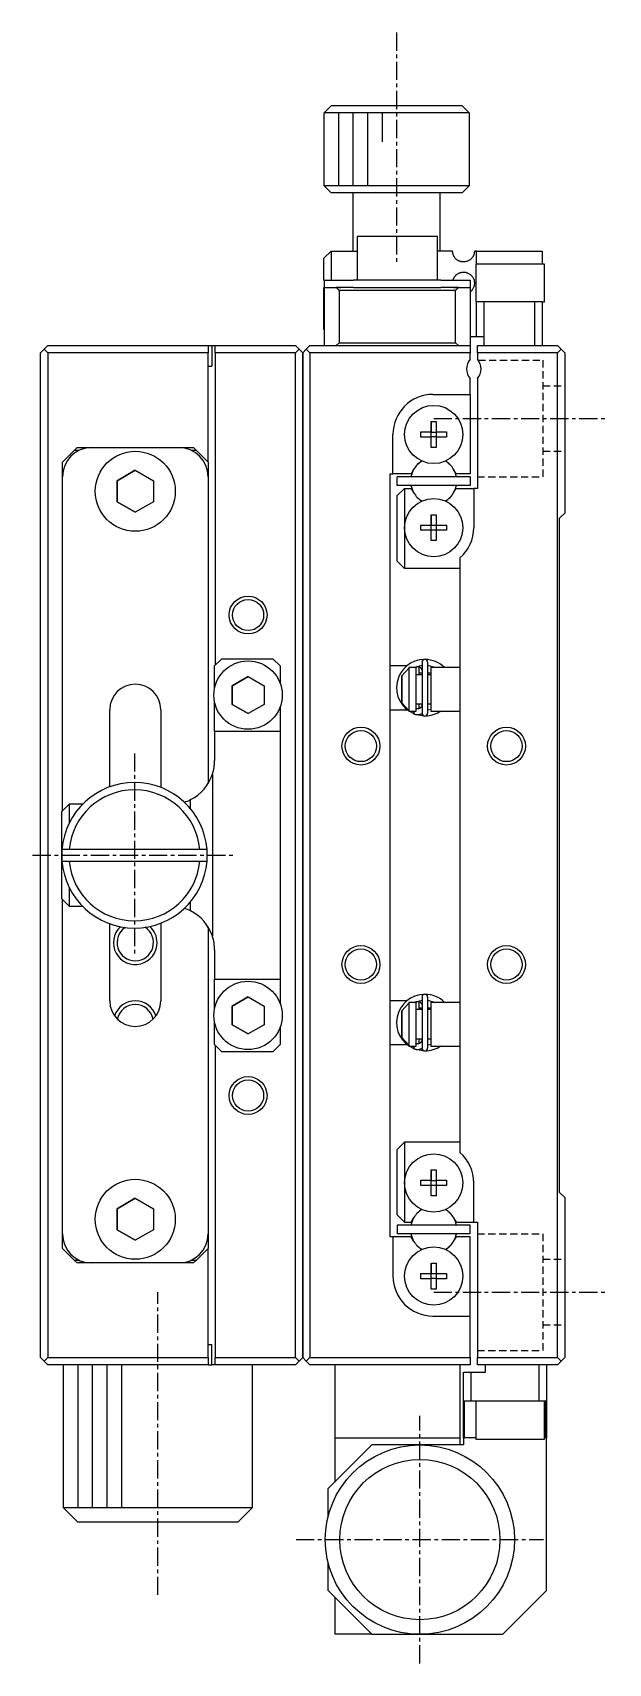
# Model space of a CAD drawing. Extents: x 10 to 388, y 10 to 258.
# Drawn here: x 219.7 to 259.3, y 93.5 to 205.5 of the extents above; entities that cross this region are included whole.
import ezdxf

# ---------------------------------------------------------------- set-up
doc = ezdxf.new("R2010")
doc.units = 0
doc.linetypes.add('CENTER', pattern=[2, 1.25, -0.25, 0.25, -0.25])
doc.linetypes.add('DASHED', pattern=[0.75, 0.5, -0.25])
doc.layers.get('0').update_dxf_attribs({"linetype": 'CONTINUOUS'})
doc.layers.add('CENTER', color=1, linetype='CENTER')

msp = doc.modelspace()

# ---------------------------------------------------------------- linework, layer by layer
at = {"color": 7, "linetype": 'CONTINUOUS'}
for p, q in [((239.77, 200), (240.27, 200.5)), ((240.27, 200.5), (249.23, 200.5)), ((249.23, 200.5), (249.73, 200)), ((239.75, 199.5), (239.77, 199.5)), ((239.75, 199.5), (239.75, 195)), ((239.77, 199.5), (239.77, 200)), ((249.73, 200), (239.77, 200)), ((249.73, 200), (249.73, 199.5)), ((249.73, 199.5), (249.75, 199.5)), ((249.75, 195), (249.75, 199.5)), ((239.75, 195), (249.75, 195)), ((239.75, 195), (240.25, 194.5)), ((249.25, 194.5), (249.75, 195)), ((249.25, 194.5), (240.25, 194.5)), ((241.75, 194.5), (241.75, 190.5)), ((247.75, 190.5), (247.75, 194.5)), ((240.25, 190.5), (239.75, 190)), ((240.25, 190.5), (240.25, 188.5)), ((240.25, 190.5), (242.05, 190.5)), ((247.55, 191.5), (242.05, 191.5)), ((242.05, 191.5), (242.05, 188.5)), ((247.55, 188.5), (247.55, 191.5)), ((248.6, 190.5), (247.55, 190.5)), ((248.6, 190.47), (248.6, 190.5)), ((248.6, 190.43), (248.6, 190.47)), ((248.61, 190.4), (248.6, 190.43)), ((250.1, 190.43), (250.09, 190.42)), ((250.09, 190.42), (250.09, 190.41)), ((250.09, 190.41), (250.09, 190.39)), ((250.25, 190.5), (250.1, 190.5)), ((250.1, 190.5), (250.1, 190.49)), ((250.1, 190.49), (250.1, 190.48)), ((250.1, 190.48), (250.1, 190.46)), ((250.1, 190.46), (250.1, 190.45)), ((250.1, 190.45), (250.1, 190.44)), ((250.1, 190.44), (250.1, 190.43)), ((250.25, 190.5), (254.75, 190.5)), ((250.25, 189.6), (250.25, 190.5)), ((254.75, 190.5), (254.75, 189.6)), ((239.75, 188.5), (239.75, 190)), ((248.61, 190.36), (248.61, 190.4)), ((248.62, 190.34), (248.61, 190.36)), ((248.62, 190.32), (248.62, 190.34)), ((248.63, 190.29), (248.62, 190.32)), ((248.64, 190.27), (248.63, 190.29)), ((248.65, 190.24), (248.64, 190.27)), ((248.66, 190.22), (248.65, 190.24)), ((248.67, 190.19), (248.66, 190.22)), ((248.68, 190.17), (248.67, 190.19)), ((248.69, 190.15), (248.68, 190.17)), ((248.7, 190.13), (248.69, 190.15)), ((248.71, 190.11), (248.7, 190.13)), ((248.72, 190.09), (248.71, 190.11)), ((248.74, 190.07), (248.72, 190.09)), ((248.76, 190.04), (248.74, 190.07)), ((248.78, 190.01), (248.76, 190.04)), ((248.8, 189.99), (248.78, 190.01)), ((248.82, 189.97), (248.8, 189.99)), ((248.84, 189.95), (248.82, 189.97)), ((248.85, 189.94), (248.84, 189.95)), ((248.87, 189.92), (248.85, 189.94)), ((248.9, 189.9), (248.87, 189.92)), ((248.93, 189.88), (248.9, 189.9)), ((248.95, 189.86), (248.93, 189.88)), ((248.98, 189.85), (248.95, 189.86)), ((249.01, 189.83), (248.98, 189.85)), ((249.03, 189.82), (249.01, 189.83)), ((249.06, 189.81), (249.03, 189.82)), ((249.09, 189.8), (249.06, 189.81)), ((249.11, 189.79), (249.09, 189.8)), ((249.13, 189.78), (249.11, 189.79)), ((249.16, 189.77), (249.13, 189.78)), ((249.19, 189.77), (249.16, 189.77)), ((249.22, 189.76), (249.19, 189.77)), ((249.27, 189.75), (249.22, 189.76)), ((249.31, 189.75), (249.27, 189.75)), ((249.35, 189.75), (249.31, 189.75)), ((249.38, 189.75), (249.35, 189.75)), ((249.42, 189.75), (249.38, 189.75)), ((249.46, 189.76), (249.42, 189.75)), ((249.52, 189.77), (249.46, 189.76)), ((249.57, 189.78), (249.52, 189.77)), ((249.62, 189.8), (249.57, 189.78)), ((249.66, 189.82), (249.62, 189.8)), ((249.71, 189.84), (249.66, 189.82)), ((249.75, 189.86), (249.71, 189.84)), ((249.79, 189.89), (249.75, 189.86)), ((249.82, 189.92), (249.79, 189.89)), ((249.86, 189.95), (249.82, 189.92)), ((249.89, 189.98), (249.86, 189.95)), ((249.92, 190.01), (249.89, 189.98)), ((249.95, 190.05), (249.92, 190.01)), ((249.98, 190.09), (249.95, 190.05)), ((250, 190.13), (249.98, 190.09)), ((250.01, 190.15), (250, 190.13)), ((250.03, 190.18), (250.01, 190.15)), ((250.04, 190.21), (250.03, 190.18)), ((250.05, 190.23), (250.04, 190.21)), ((250.06, 190.25), (250.05, 190.23)), ((250.07, 190.3), (250.06, 190.27)), ((250.06, 190.27), (250.06, 190.25)), ((250.08, 190.31), (250.07, 190.3)), ((250.09, 190.36), (250.08, 190.35)), ((250.08, 190.35), (250.08, 190.33)), ((250.08, 190.33), (250.08, 190.31)), ((250.09, 190.39), (250.09, 190.38)), ((250.09, 190.38), (250.09, 190.36)), ((254.9, 189.6), (250.2, 189.6)), ((250.2, 189.6), (250.2, 187)), ((254.9, 187), (254.9, 189.6)), ((239.8, 188.5), (239.75, 188.5)), ((239.8, 188), (239.8, 188.5)), ((239.8, 188.5), (241.8, 188.5)), ((247.8, 188.5), (241.8, 188.5)), ((247.8, 188.5), (249.8, 188.5)), ((248.63, 188.53), (248.64, 188.55)), ((248.63, 188.5), (248.63, 188.53)), ((248.64, 188.55), (248.65, 188.58)), ((248.65, 188.58), (248.66, 188.6)), ((248.66, 188.6), (248.67, 188.62)), ((248.67, 188.62), (248.68, 188.64)), ((248.68, 188.64), (248.7, 188.67)), ((248.7, 188.67), (248.71, 188.69)), ((248.71, 188.69), (248.72, 188.71)), ((248.72, 188.71), (248.74, 188.73)), ((248.74, 188.73), (248.75, 188.75)), ((248.75, 188.75), (248.77, 188.77)), ((248.77, 188.77), (248.79, 188.8)), ((248.79, 188.8), (248.82, 188.83)), ((248.82, 188.83), (248.83, 188.84)), ((248.83, 188.84), (248.85, 188.86)), ((248.85, 188.86), (248.87, 188.88)), ((248.87, 188.88), (248.89, 188.89)), ((248.89, 188.89), (248.91, 188.91)), ((248.91, 188.91), (248.95, 188.93)), ((248.95, 188.93), (248.98, 188.95)), ((248.98, 188.95), (249.01, 188.97)), ((249.01, 188.97), (249.03, 188.98)), ((249.03, 188.98), (249.06, 188.99)), ((249.06, 188.99), (249.09, 189)), ((249.09, 189), (249.12, 189.01)), ((249.12, 189.01), (249.15, 189.02)), ((249.15, 189.02), (249.19, 189.03)), ((249.19, 189.03), (249.23, 189.04)), ((249.23, 189.04), (249.26, 189.04)), ((249.26, 189.04), (249.29, 189.05)), ((249.29, 189.05), (249.33, 189.05)), ((249.33, 189.05), (249.37, 189.05)), ((249.37, 189.05), (249.41, 189.05)), ((249.41, 189.05), (249.46, 189.04)), ((249.46, 189.04), (249.5, 189.04)), ((249.5, 189.04), (249.54, 189.03)), ((249.54, 189.03), (249.58, 189.01)), ((249.58, 189.01), (249.62, 189)), ((249.62, 189), (249.65, 188.99)), ((249.65, 188.99), (249.7, 188.96)), ((249.7, 188.96), (249.74, 188.94)), ((249.74, 188.94), (249.78, 188.91)), ((249.78, 188.91), (249.82, 188.88)), ((249.8, 188.5), (249.8, 188)), ((249.82, 188.88), (249.86, 188.85)), ((249.86, 188.85), (249.9, 188.81)), ((249.9, 188.81), (249.93, 188.77)), ((249.93, 188.77), (249.96, 188.73)), ((249.96, 188.73), (249.98, 188.7)), ((249.98, 188.7), (250, 188.67)), ((250, 188.67), (250.02, 188.64)), ((250.02, 188.64), (250.03, 188.61)), ((250.03, 188.61), (250.04, 188.59)), ((250.04, 188.59), (250.05, 188.57)), ((250.05, 188.57), (250.06, 188.55)), ((250.06, 188.55), (250.07, 188.52)), ((250.07, 188.52), (250.07, 188.5)), ((250.07, 188.5), (250.08, 188.48)), ((250.08, 188.48), (250.08, 188.47)), ((250.08, 188.47), (250.08, 188.45)), ((250.08, 188.45), (250.09, 188.44)), ((250.09, 188.44), (250.09, 188.43)), ((250.09, 188.43), (250.09, 188.41)), ((250.09, 188.41), (250.09, 188.4)), ((250.09, 188.4), (250.09, 188.38)), ((250.09, 188.38), (250.1, 188.37)), ((250.1, 188.22), (250.09, 188.21)), ((250.09, 188.21), (250.09, 188.2)), ((250.09, 188.2), (250.09, 188.18)), ((250.09, 188.18), (250.09, 188.16)), ((250.1, 188.37), (250.1, 188.36)), ((250.1, 188.36), (250.1, 188.35)), ((250.1, 188.35), (250.1, 188.34)), ((250.1, 188.34), (250.1, 188.32)), ((250.1, 188.32), (250.1, 188.31)), ((250.1, 188.31), (250.1, 188.3)), ((250.1, 188.3), (250.1, 188.29)), ((250.1, 188.29), (250.1, 188.28)), ((250.1, 188.28), (250.1, 188.26)), ((250.1, 188.26), (250.1, 188.25)), ((250.1, 188.25), (250.1, 188.24)), ((250.1, 188.24), (250.1, 188.22)), ((239.75, 185.1), (239.75, 188)), ((239.75, 188), (239.8, 188)), ((239.8, 184), (239.8, 188)), ((239.8, 188), (240.6, 188)), ((240.8, 187.8), (240.6, 188)), ((240.6, 188), (240.93, 188)), ((240.93, 188), (240.6, 188)), ((248.8, 187.8), (240.8, 187.8)), ((240.8, 187.8), (240.8, 184.2)), ((241.8, 188), (240.93, 188)), ((241.8, 188), (247.8, 188)), ((248.66, 188), (247.8, 188)), ((249, 188), (248.66, 188)), ((248.67, 188), (249, 188)), ((249, 188), (248.8, 187.8)), ((248.8, 184.2), (248.8, 187.8)), ((249, 188), (249.8, 188)), ((249.8, 188), (249.8, 184)), ((249.84, 187.73), (249.8, 187.7)), ((249.87, 187.76), (249.84, 187.73)), ((249.91, 187.8), (249.87, 187.76)), ((249.94, 187.84), (249.91, 187.8)), ((249.97, 187.88), (249.94, 187.84)), ((249.99, 187.91), (249.97, 187.88)), ((250.01, 187.94), (249.99, 187.91)), ((250.02, 187.96), (250.01, 187.94)), ((250.03, 187.99), (250.02, 187.96)), ((250.04, 188.01), (250.03, 187.99)), ((250.05, 188.04), (250.04, 188.01)), ((250.06, 188.06), (250.05, 188.04)), ((250.07, 188.09), (250.06, 188.06)), ((250.08, 188.12), (250.07, 188.1)), ((250.07, 188.1), (250.07, 188.09)), ((250.09, 188.16), (250.08, 188.14)), ((250.08, 188.14), (250.08, 188.12)), ((250.2, 187), (250.25, 187)), ((250.25, 184.6), (250.25, 187)), ((250.75, 187), (250.25, 187)), ((250.75, 187), (250.75, 184.6)), ((254.25, 187), (250.75, 187)), ((254.25, 184), (254.25, 187)), ((254.75, 187), (254.25, 187)), ((254.75, 187), (254.9, 187)), ((254.75, 187), (254.75, 184)), ((239.75, 185.1), (239.8, 185.05)), ((220.3, 183.5), (220.55, 183.75)), ((220.55, 183.75), (220.8, 184)), ((220.8, 183.5), (220.55, 183.75)), ((220.8, 184), (231.8, 184)), ((231.8, 184), (231.8, 183.5)), ((231.8, 184), (232.05, 184)), ((232.05, 184), (232.05, 182.6)), ((232.05, 184), (232.3, 184)), ((232.3, 184), (237.8, 184)), ((232.3, 183.5), (232.3, 184)), ((237.8, 184), (238.05, 183.75)), ((238.05, 183.75), (237.8, 183.5)), ((238.05, 183.75), (238.3, 183.5)), ((238.55, 183.75), (238.3, 183.5)), ((238.55, 183.75), (238.8, 184)), ((238.8, 183.5), (238.55, 183.75)), ((238.8, 184), (249.8, 184)), ((240.6, 184), (240.8, 184.2)), ((240.8, 184.2), (248.8, 184.2)), ((248.8, 184.2), (249, 184)), ((250.25, 184.6), (249.8, 184.6)), ((249.8, 184), (249.8, 183.5)), ((250.75, 184.6), (250.25, 184.6)), ((250.3, 184), (255.8, 184)), ((250.3, 183.5), (250.3, 184)), ((250.75, 184.6), (250.75, 184)), ((255.8, 184), (256.05, 183.75)), ((256.05, 183.75), (255.8, 183.5)), ((256.3, 183.5), (256.05, 183.75)), ((220.3, 114.5), (220.3, 183.5)), ((220.8, 183.5), (220.8, 114.5)), ((231.8, 183.5), (220.8, 183.5)), ((231.8, 176), (231.8, 183.5)), ((231.8, 182.6), (232.05, 182.6)), ((237.8, 183.5), (232.3, 183.5)), ((232.3, 183.5), (232.3, 162.05)), ((237.8, 114.5), (237.8, 183.5)), ((238.3, 114.5), (238.3, 183.5)), ((238.3, 183.5), (238.3, 114.5)), ((249.8, 183.5), (238.8, 183.5)), ((238.8, 183.5), (238.8, 114.5)), ((249.8, 183.06), (249.8, 183.5)), ((250.3, 183.5), (250.3, 183.06)), ((255.8, 183.5), (250.3, 183.5)), ((255.8, 114.5), (255.8, 183.5)), ((256.3, 183.5), (256.3, 172.5)), ((249.8, 180.65), (249.8, 181.74)), ((250.3, 181.74), (250.3, 174.2)), ((247.25, 180.65), (249.8, 180.65)), ((249.8, 180.65), (249.8, 175.2)), ((246.41, 177.72), (246.41, 178.08)), ((246.41, 178.08), (247.12, 178.08)), ((247.12, 178.79), (247.48, 178.79)), ((247.12, 178.08), (247.12, 178.79)), ((247.12, 178.79), (247.12, 178.08)), ((247.13, 178.07), (247.12, 178.08)), ((247.47, 178.07), (247.48, 178.08)), ((247.48, 178.79), (247.48, 178.08)), ((247.48, 178.08), (248.19, 178.08)), ((248.19, 178.08), (248.19, 177.72)), ((222.6, 176.8), (222.8, 177)), ((222.8, 177), (223.8, 177)), ((223.8, 177), (229.8, 177)), ((229.8, 177), (230.8, 177)), ((230.8, 177), (231, 176.8)), ((244.5, 175.2), (244.5, 177.9)), ((247.12, 177.72), (246.41, 177.72)), ((247.13, 177.73), (247.12, 177.72)), ((247.12, 177.01), (247.12, 177.72)), ((247.12, 177.01), (247.12, 177.72)), ((247.48, 177.01), (247.12, 177.01)), ((247.13, 178.07), (247.47, 178.07)), ((247.13, 177.73), (247.13, 178.07)), ((247.47, 177.73), (247.13, 177.73)), ((247.47, 178.07), (247.47, 177.73)), ((247.47, 177.73), (247.48, 177.72)), ((247.48, 177.72), (247.48, 177.01)), ((248.19, 177.72), (247.48, 177.72)), ((222.6, 176.8), (221.8, 176)), ((221.8, 175), (221.8, 176)), ((222.93, 176.8), (222.6, 176.8)), ((231, 176.8), (230.67, 176.8)), ((231.8, 176), (231, 176.8)), ((231.8, 176), (231.8, 175)), ((221.8, 152.05), (221.8, 175)), ((225.55, 174.72), (226.8, 175.44)), ((226.8, 175.44), (225.55, 174.72)), ((225.55, 173.28), (225.55, 174.72)), ((225.55, 174.72), (225.55, 173.28)), ((226.8, 175.44), (228.05, 174.72)), ((228.05, 174.72), (228.05, 173.28)), ((231.8, 175), (231.8, 153.92)), ((244.3, 175.2), (244.5, 175.2)), ((244.3, 122.8), (244.3, 175.2)), ((245.76, 175.2), (244.5, 175.2)), ((244.8, 174.4), (244.8, 175)), ((249.8, 175), (244.8, 175)), ((245.92, 175.49), (245.76, 175.2)), ((248.84, 175.2), (248.67, 175.49)), ((249.8, 175.2), (248.84, 175.2)), ((249.8, 175), (249.8, 174.4)), ((249.8, 174.4), (244.8, 174.4)), ((244.8, 173.7), (245.3, 174.2)), ((244.8, 169.2), (244.8, 173.7)), ((245.3, 174.2), (245.3, 171.5)), ((245.3, 174.2), (245.76, 174.2)), ((245.76, 174.2), (245.92, 173.91)), ((248.67, 173.91), (248.84, 174.2)), ((248.84, 174.2), (250.05, 174.2)), ((250.05, 174.2), (250.05, 171.5)), ((250.3, 174.2), (250.05, 174.2)), ((226.8, 172.56), (225.55, 173.28)), ((225.55, 173.28), (226.8, 172.56)), ((228.05, 173.28), (226.8, 172.56)), ((255.95, 172.15), (256.3, 172.5)), ((245.3, 171.5), (245.3, 168.7)), ((246.41, 171.32), (246.41, 171.68)), ((246.41, 171.68), (247.12, 171.68)), ((247.12, 172.39), (247.48, 172.39)), ((247.12, 171.68), (247.12, 172.39)), ((247.12, 172.39), (247.12, 171.68)), ((247.13, 171.67), (247.12, 171.68)), ((247.13, 171.67), (247.47, 171.67)), ((247.13, 171.33), (247.13, 171.67)), ((247.47, 171.67), (247.48, 171.68)), ((247.47, 171.67), (247.47, 171.33)), ((247.48, 172.39), (247.48, 171.68)), ((247.48, 171.68), (248.19, 171.68)), ((248.19, 171.68), (248.19, 171.32)), ((255.95, 125.85), (255.95, 172.15)), ((247.12, 171.32), (246.41, 171.32)), ((247.13, 171.33), (247.12, 171.32)), ((247.12, 170.61), (247.12, 171.32)), ((247.12, 170.61), (247.12, 171.32)), ((247.48, 170.61), (247.12, 170.61)), ((247.47, 171.33), (247.13, 171.33)), ((247.47, 171.33), (247.48, 171.32)), ((247.48, 171.32), (247.48, 170.61)), ((248.19, 171.32), (247.48, 171.32)), ((245.3, 168.7), (244.8, 169.2)), ((249.1, 169.42), (249.1, 161.47)), ((249.1, 168.7), (245.3, 168.7)), ((232.25, 162), (232.75, 162.5)), ((232.75, 162.5), (236.25, 162.5)), ((236.25, 162.5), (236.75, 162)), ((232.25, 160.48), (232.25, 162)), ((236.75, 162), (236.75, 160.83)), ((245.45, 162), (244.3, 162)), ((245.1, 161.32), (245.6, 161.85)), ((245.1, 159.48), (245.1, 161.32)), ((245.1, 161.32), (245.1, 159.48)), ((245.6, 161.9), (245.6, 161.85)), ((246.1, 161.9), (245.6, 161.9)), ((245.6, 161.85), (245.6, 158.95)), ((245.93, 162.3), (245.91, 162.29)), ((245.92, 162.29), (245.92, 162.29)), ((245.98, 162.32), (245.93, 162.3)), ((245.99, 161.9), (246.5, 162.05)), ((246.08, 161.94), (246.1, 161.95)), ((246.08, 161.94), (246.08, 161.94)), ((246.1, 161.95), (246.11, 161.95)), ((246.1, 158.9), (246.1, 161.9)), ((246.5, 161.4), (246.1, 161.4)), ((246.11, 161.95), (246.12, 161.95)), ((246.12, 161.95), (246.14, 161.96)), ((246.14, 161.96), (246.15, 161.96)), ((246.15, 161.96), (246.17, 161.96)), ((246.17, 161.96), (246.18, 161.96)), ((246.18, 161.96), (246.2, 161.96)), ((246.2, 161.96), (246.21, 161.96)), ((246.21, 161.96), (246.23, 161.96)), ((246.23, 161.96), (246.24, 161.96)), ((246.24, 161.96), (246.26, 161.96)), ((246.26, 161.96), (246.27, 161.95)), ((246.27, 161.95), (246.29, 161.95)), ((246.29, 161.95), (246.3, 161.94)), ((246.3, 161.4), (246.3, 161.95)), ((246.3, 161.94), (246.32, 161.94)), ((246.5, 161.5), (246.3, 161.5)), ((246.32, 161.94), (246.33, 161.93)), ((246.33, 161.93), (246.34, 161.93)), ((246.34, 161.93), (246.36, 161.92)), ((246.36, 161.92), (246.37, 161.91)), ((246.37, 161.91), (246.38, 161.9)), ((246.38, 161.9), (246.39, 161.89)), ((246.39, 161.89), (246.4, 161.88)), ((246.4, 161.88), (246.41, 161.87)), ((246.41, 161.87), (246.42, 161.86)), ((246.42, 161.86), (246.43, 161.85)), ((246.43, 161.85), (246.44, 161.83)), ((246.44, 161.83), (246.45, 161.82)), ((246.45, 161.82), (246.46, 161.81)), ((246.46, 161.81), (246.47, 161.8)), ((246.47, 161.8), (246.47, 161.78)), ((246.47, 161.78), (246.48, 161.77)), ((246.48, 161.77), (246.48, 161.75)), ((246.48, 161.75), (246.49, 161.74)), ((246.49, 161.74), (246.49, 161.72)), ((246.49, 161.72), (246.49, 161.71)), ((246.49, 161.71), (246.5, 161.7)), ((246.5, 162.26), (246.5, 158.76)), ((246.5, 161.7), (246.5, 161.68)), ((246.5, 161.68), (246.5, 161.67)), ((246.5, 161.67), (246.5, 161.66)), ((246.89, 158.76), (246.89, 162.26)), ((246.89, 162.05), (247.39, 161.9)), ((247.1, 161.5), (246.89, 161.5)), ((247.1, 161.4), (246.89, 161.4)), ((247.1, 161.9), (247.1, 161.4)), ((247.1, 161.9), (247.1, 158.9)), ((249.1, 161.9), (247.1, 161.9)), ((247.1, 161.4), (247.1, 159.4)), ((247.1, 161.4), (247.1, 159.4)), ((247.3, 161.94), (247.3, 161.9)), ((249.1, 161.47), (249.1, 159.32)), ((233.45, 160.64), (234.55, 161.27)), ((234.55, 161.27), (233.45, 160.64)), ((233.45, 159.36), (233.45, 160.64)), ((233.45, 160.64), (233.45, 159.36)), ((234.55, 161.27), (235.65, 160.64)), ((235.65, 160.64), (235.65, 159.36)), ((232.25, 157.5), (232.25, 159.52)), ((234.55, 158.73), (233.45, 159.36)), ((233.45, 159.36), (234.55, 158.73)), ((235.65, 159.36), (234.55, 158.73)), ((236.75, 159.17), (236.75, 157.5)), ((245.6, 158.95), (245.1, 159.48)), ((246.08, 159.08), (246.07, 159.09)), ((246.1, 159.4), (246.5, 159.4)), ((246.12, 159.07), (246.1, 159.07)), ((246.1, 159.07), (246.1, 159.07)), ((246.13, 159.06), (246.12, 159.07)), ((246.15, 159.06), (246.13, 159.06)), ((246.16, 159.06), (246.15, 159.06)), ((246.18, 159.06), (246.16, 159.06)), ((246.19, 159.06), (246.18, 159.06)), ((246.21, 159.06), (246.19, 159.06)), ((246.22, 159.06), (246.21, 159.06)), ((246.24, 159.06), (246.22, 159.06)), ((246.25, 159.06), (246.24, 159.06)), ((246.27, 159.06), (246.25, 159.06)), ((246.28, 159.07), (246.27, 159.06)), ((246.3, 159.07), (246.28, 159.07)), ((246.3, 159.07), (246.3, 159.4)), ((246.31, 159.08), (246.3, 159.07)), ((246.32, 159.08), (246.31, 159.08)), ((246.34, 159.09), (246.32, 159.08)), ((246.35, 159.1), (246.34, 159.09)), ((246.36, 159.11), (246.35, 159.1)), ((246.38, 159.12), (246.36, 159.11)), ((246.39, 159.13), (246.38, 159.12)), ((246.4, 159.14), (246.39, 159.13)), ((246.41, 159.15), (246.4, 159.14)), ((246.42, 159.16), (246.41, 159.15)), ((246.43, 159.17), (246.42, 159.16)), ((246.44, 159.18), (246.43, 159.17)), ((246.45, 159.19), (246.44, 159.18)), ((246.46, 159.2), (246.45, 159.19)), ((246.47, 159.23), (246.46, 159.22)), ((246.46, 159.22), (246.46, 159.2)), ((246.48, 159.25), (246.47, 159.23)), ((246.49, 159.27), (246.48, 159.26)), ((246.48, 159.26), (246.48, 159.25)), ((246.5, 159.33), (246.49, 159.32)), ((246.49, 159.32), (246.49, 159.3)), ((246.49, 159.3), (246.49, 159.29)), ((246.49, 159.29), (246.49, 159.27)), ((246.5, 159.36), (246.5, 159.35)), ((246.5, 159.35), (246.5, 159.33)), ((246.89, 159.4), (247.1, 159.4)), ((247.1, 159.4), (247.1, 158.9)), ((249.1, 159.32), (249.1, 138.47)), ((225.05, 153.7), (225.05, 159)), ((228.55, 159), (228.55, 153.66)), ((244.3, 159), (245.47, 159)), ((245.6, 158.95), (245.6, 158.9)), ((245.6, 158.9), (246.1, 158.9)), ((245.9, 158.74), (245.93, 158.72)), ((245.92, 158.73), (245.97, 158.9)), ((245.93, 158.74), (245.92, 158.74)), ((245.92, 158.74), (245.92, 158.73)), ((245.92, 158.73), (245.92, 158.73)), ((245.92, 158.73), (245.93, 158.72)), ((245.92, 158.73), (245.92, 158.73)), ((245.94, 158.79), (245.93, 158.78)), ((245.93, 158.78), (245.93, 158.77)), ((245.93, 158.77), (245.93, 158.76)), ((245.93, 158.76), (245.93, 158.75)), ((245.93, 158.75), (245.93, 158.74)), ((245.93, 158.72), (245.96, 158.71)), ((245.95, 158.83), (245.94, 158.82)), ((245.94, 158.82), (245.94, 158.8)), ((245.94, 158.8), (245.94, 158.79)), ((245.96, 158.86), (245.95, 158.84)), ((245.95, 158.84), (245.95, 158.83)), ((245.97, 158.89), (245.96, 158.87)), ((245.96, 158.87), (245.96, 158.86)), ((245.96, 158.71), (245.99, 158.7)), ((245.98, 158.9), (245.97, 158.89)), ((245.98, 158.7), (246.67, 158.57)), ((245.99, 158.7), (246.02, 158.69)), ((246.02, 158.69), (246.06, 158.68)), ((246.06, 158.68), (246.09, 158.67)), ((246.09, 158.67), (246.12, 158.67)), ((246.12, 158.67), (246.16, 158.67)), ((246.16, 158.67), (246.19, 158.67)), ((246.19, 158.67), (246.23, 158.67)), ((246.23, 158.67), (246.26, 158.67)), ((246.26, 158.67), (246.3, 158.67)), ((246.3, 158.67), (246.33, 158.68)), ((246.33, 158.68), (246.36, 158.69)), ((246.36, 158.69), (246.4, 158.7)), ((246.4, 158.7), (246.43, 158.71)), ((246.43, 158.71), (246.46, 158.72)), ((246.46, 158.72), (246.49, 158.73)), ((246.49, 158.73), (246.5, 158.74)), ((247.1, 159.01), (246.89, 158.97)), ((247.1, 158.9), (249.1, 158.9)), ((232.25, 157.5), (232.25, 155.5)), ((236.75, 157.5), (232.25, 157.5)), ((236.75, 157.5), (236.75, 140.5)), ((232.1, 154.56), (232.1, 143.44)), ((221.75, 152), (222.25, 152.5)), ((222.25, 152.5), (222.25, 151.18)), ((223.18, 152.5), (222.25, 152.5)), ((230.6, 152.19), (230.6, 152.82)), ((221.75, 149), (221.75, 152)), ((221.75, 146), (221.75, 149)), ((222.27, 149.4), (221.77, 149.4)), ((231.23, 149.4), (222.27, 149.4)), ((231.73, 149.4), (231.23, 149.4)), ((221.77, 148.6), (222.27, 148.6)), ((222.27, 148.6), (231.23, 148.6)), ((231.23, 148.6), (231.73, 148.6)), ((222.25, 146.82), (222.25, 145.5)), ((222.25, 145.5), (221.75, 146)), ((221.8, 123), (221.8, 145.95)), ((230.6, 145.18), (230.6, 145.81)), ((222.25, 145.5), (223.18, 145.5)), ((225.05, 139), (225.05, 144.3)), ((228.55, 144.34), (228.55, 139)), ((231.8, 144.08), (231.8, 123)), ((232.25, 142.5), (232.25, 140.5)), ((232.25, 140.5), (236.75, 140.5)), ((232.25, 138.48), (232.25, 140.5)), ((236.75, 140.5), (236.75, 138.83)), ((233.45, 138.64), (234.55, 139.27)), ((234.55, 139.27), (233.45, 138.64)), ((234.55, 139.27), (235.65, 138.64)), ((245.45, 139), (244.3, 139)), ((245.6, 138.9), (245.6, 138.85)), ((246.1, 138.9), (245.6, 138.9)), ((245.93, 139.3), (245.91, 139.29)), ((245.92, 139.29), (245.92, 139.29)), ((245.98, 139.32), (245.93, 139.3)), ((245.99, 138.9), (246.5, 139.05)), ((246.08, 138.94), (246.1, 138.95)), ((246.08, 138.94), (246.08, 138.94)), ((246.1, 138.95), (246.11, 138.95)), ((246.1, 135.9), (246.1, 138.9)), ((246.11, 138.95), (246.12, 138.95)), ((246.12, 138.95), (246.14, 138.96)), ((246.14, 138.96), (246.15, 138.96)), ((246.15, 138.96), (246.17, 138.96)), ((246.17, 138.96), (246.18, 138.96)), ((246.18, 138.96), (246.2, 138.96)), ((246.2, 138.96), (246.21, 138.96)), ((246.21, 138.96), (246.23, 138.96)), ((246.23, 138.96), (246.24, 138.96)), ((246.24, 138.96), (246.26, 138.96)), ((246.26, 138.96), (246.27, 138.95)), ((246.27, 138.95), (246.29, 138.95)), ((246.29, 138.95), (246.3, 138.94)), ((246.3, 138.4), (246.3, 138.95)), ((246.3, 138.94), (246.32, 138.94)), ((246.32, 138.94), (246.33, 138.93)), ((246.33, 138.93), (246.34, 138.93)), ((246.34, 138.93), (246.36, 138.92)), ((246.36, 138.92), (246.37, 138.91)), ((246.37, 138.91), (246.38, 138.9)), ((246.38, 138.9), (246.39, 138.89)), ((246.39, 138.89), (246.4, 138.88)), ((246.4, 138.88), (246.41, 138.87)), ((246.5, 139.26), (246.5, 135.76)), ((246.89, 135.76), (246.89, 139.26)), ((246.89, 139.05), (247.39, 138.9)), ((247.1, 138.9), (247.1, 138.4)), ((247.1, 138.9), (247.1, 135.9)), ((249.1, 138.9), (247.1, 138.9)), ((247.3, 138.94), (247.3, 138.9)), ((233.45, 137.36), (233.45, 138.64)), ((233.45, 138.64), (233.45, 137.36)), ((235.65, 138.64), (235.65, 137.36)), ((245.1, 138.32), (245.6, 138.85)), ((245.1, 136.48), (245.1, 138.32)), ((245.1, 138.32), (245.1, 136.48)), ((245.6, 138.85), (245.6, 135.95)), ((246.5, 138.4), (246.1, 138.4)), ((246.5, 138.5), (246.3, 138.5)), ((246.41, 138.87), (246.42, 138.86)), ((246.42, 138.86), (246.43, 138.85)), ((246.43, 138.85), (246.44, 138.83)), ((246.44, 138.83), (246.45, 138.82)), ((246.45, 138.82), (246.46, 138.81)), ((246.46, 138.81), (246.47, 138.8)), ((246.47, 138.8), (246.47, 138.78)), ((246.47, 138.78), (246.48, 138.77)), ((246.48, 138.77), (246.48, 138.75)), ((246.48, 138.75), (246.49, 138.74)), ((246.49, 138.74), (246.49, 138.72)), ((246.49, 138.72), (246.49, 138.71)), ((246.49, 138.71), (246.5, 138.7)), ((246.5, 138.7), (246.5, 138.68)), ((246.5, 138.68), (246.5, 138.67)), ((246.5, 138.67), (246.5, 138.66)), ((247.1, 138.5), (246.89, 138.5)), ((247.1, 138.4), (246.89, 138.4)), ((247.1, 138.4), (247.1, 136.4)), ((247.1, 138.4), (247.1, 136.4)), ((249.1, 138.47), (249.1, 136.32)), ((232.25, 136), (232.25, 137.52)), ((234.55, 136.73), (233.45, 137.36)), ((233.45, 137.36), (234.55, 136.73)), ((235.65, 137.36), (234.55, 136.73)), ((236.75, 137.17), (236.75, 136)), ((232.75, 135.5), (232.25, 136)), ((232.3, 135.95), (232.3, 114.5)), ((236.75, 136), (236.25, 135.5)), ((244.3, 136), (245.47, 136)), ((245.6, 135.95), (245.1, 136.48)), ((245.6, 135.95), (245.6, 135.9)), ((245.6, 135.9), (246.1, 135.9)), ((245.9, 135.74), (245.92, 135.73)), ((245.92, 135.73), (245.97, 135.9)), ((245.93, 135.74), (245.92, 135.74)), ((245.92, 135.74), (245.92, 135.73)), ((245.92, 135.73), (245.92, 135.73)), ((245.92, 135.73), (245.93, 135.72)), ((245.92, 135.73), (245.92, 135.73)), ((245.94, 135.79), (245.93, 135.78)), ((245.93, 135.78), (245.93, 135.77)), ((245.93, 135.77), (245.93, 135.76)), ((245.93, 135.76), (245.93, 135.75)), ((245.93, 135.75), (245.93, 135.74)), ((245.93, 135.72), (245.96, 135.71)), ((245.95, 135.83), (245.94, 135.82)), ((245.94, 135.82), (245.94, 135.8)), ((245.94, 135.8), (245.94, 135.79)), ((245.96, 135.86), (245.95, 135.84)), ((245.95, 135.84), (245.95, 135.83)), ((245.97, 135.89), (245.96, 135.87)), ((245.96, 135.87), (245.96, 135.86)), ((245.96, 135.71), (245.99, 135.7)), ((245.98, 135.9), (245.97, 135.89)), ((245.98, 135.7), (246.67, 135.57)), ((245.99, 135.7), (246.02, 135.69)), ((246.02, 135.69), (246.06, 135.68)), ((246.06, 135.68), (246.09, 135.67)), ((246.08, 136.08), (246.07, 136.09)), ((246.09, 135.67), (246.12, 135.67)), ((246.1, 136.4), (246.5, 136.4)), ((246.12, 136.07), (246.1, 136.07)), ((246.1, 136.07), (246.1, 136.07)), ((246.13, 136.06), (246.12, 136.07)), ((246.12, 135.67), (246.16, 135.67)), ((246.15, 136.06), (246.13, 136.06)), ((246.16, 136.06), (246.15, 136.06)), ((246.18, 136.06), (246.16, 136.06)), ((246.16, 135.67), (246.19, 135.67)), ((246.19, 136.06), (246.18, 136.06)), ((246.21, 136.06), (246.19, 136.06)), ((246.19, 135.67), (246.23, 135.67)), ((246.22, 136.06), (246.21, 136.06)), ((246.24, 136.06), (246.22, 136.06)), ((246.23, 135.67), (246.26, 135.67)), ((246.25, 136.06), (246.24, 136.06)), ((246.27, 136.06), (246.25, 136.06)), ((246.26, 135.67), (246.3, 135.67)), ((246.28, 136.07), (246.27, 136.06)), ((246.3, 136.07), (246.28, 136.07)), ((246.3, 136.07), (246.3, 136.4)), ((246.31, 136.08), (246.3, 136.07)), ((246.3, 135.67), (246.33, 135.68)), ((246.32, 136.08), (246.31, 136.08)), ((246.34, 136.09), (246.32, 136.08)), ((246.33, 135.68), (246.36, 135.69)), ((246.35, 136.1), (246.34, 136.09)), ((246.36, 136.11), (246.35, 136.1)), ((246.38, 136.12), (246.36, 136.11)), ((246.36, 135.69), (246.4, 135.7)), ((246.39, 136.13), (246.38, 136.12)), ((246.4, 136.14), (246.39, 136.13)), ((246.41, 136.15), (246.4, 136.14)), ((246.4, 135.7), (246.43, 135.71)), ((246.42, 136.16), (246.41, 136.15)), ((246.43, 136.17), (246.42, 136.16)), ((246.44, 136.18), (246.43, 136.17)), ((246.43, 135.71), (246.46, 135.72)), ((246.45, 136.19), (246.44, 136.18)), ((246.46, 136.2), (246.45, 136.19)), ((246.47, 136.23), (246.46, 136.22)), ((246.46, 136.22), (246.46, 136.2)), ((246.46, 135.72), (246.49, 135.73)), ((246.48, 136.25), (246.47, 136.23)), ((246.49, 136.27), (246.48, 136.26)), ((246.48, 136.26), (246.48, 136.25)), ((246.5, 136.33), (246.49, 136.32)), ((246.49, 136.32), (246.49, 136.3)), ((246.49, 136.3), (246.49, 136.29)), ((246.49, 136.29), (246.49, 136.27)), ((246.49, 135.73), (246.5, 135.74)), ((246.5, 136.36), (246.5, 136.35)), ((246.5, 136.35), (246.5, 136.33)), ((246.89, 136.4), (247.1, 136.4)), ((247.1, 136.01), (246.89, 135.97)), ((247.1, 136.4), (247.1, 135.9)), ((247.1, 135.9), (249.1, 135.9)), ((249.1, 136.32), (249.1, 128.58)), ((236.25, 135.5), (232.75, 135.5)), ((244.8, 128.8), (245.3, 129.3)), ((244.8, 124.3), (244.8, 128.8)), ((245.3, 129.3), (245.3, 126.5)), ((249.1, 129.3), (245.3, 129.3)), ((246.41, 126.32), (246.41, 126.68)), ((246.41, 126.68), (247.12, 126.68)), ((247.12, 127.39), (247.48, 127.39)), ((247.12, 126.68), (247.12, 127.39)), ((247.12, 127.39), (247.12, 126.68)), ((247.13, 126.67), (247.12, 126.68)), ((247.13, 126.67), (247.47, 126.67)), ((247.13, 126.33), (247.13, 126.67)), ((247.47, 126.67), (247.48, 126.68)), ((247.47, 126.67), (247.47, 126.33)), ((247.48, 127.39), (247.48, 126.68)), ((247.48, 126.68), (248.19, 126.68)), ((248.19, 126.68), (248.19, 126.32)), ((225.55, 124.72), (226.8, 125.44)), ((226.8, 125.44), (225.55, 124.72)), ((226.8, 125.44), (228.05, 124.72)), ((245.3, 126.5), (245.3, 123.8)), ((247.12, 126.32), (246.41, 126.32)), ((247.13, 126.33), (247.12, 126.32)), ((247.12, 125.61), (247.12, 126.32)), ((247.12, 125.61), (247.12, 126.32)), ((247.48, 125.61), (247.12, 125.61)), ((247.47, 126.33), (247.13, 126.33)), ((247.47, 126.33), (247.48, 126.32)), ((247.48, 126.32), (247.48, 125.61)), ((248.19, 126.32), (247.48, 126.32)), ((250.05, 123.8), (250.05, 126.5)), ((256.3, 125.5), (255.95, 125.85)), ((256.3, 125.5), (256.3, 114.5)), ((225.55, 123.28), (225.55, 124.72)), ((225.55, 124.72), (225.55, 123.28)), ((228.05, 124.72), (228.05, 123.28)), ((226.8, 122.56), (225.55, 123.28)), ((225.55, 123.28), (226.8, 122.56)), ((228.05, 123.28), (226.8, 122.56)), ((245.3, 123.8), (244.8, 124.3)), ((244.8, 123.6), (244.8, 123)), ((249.8, 123.6), (244.8, 123.6)), ((245.3, 123.8), (245.76, 123.8)), ((245.76, 123.8), (245.92, 124.09)), ((248.67, 124.09), (248.84, 123.8)), ((248.84, 123.8), (250.05, 123.8)), ((249.8, 123), (249.8, 123.6)), ((250.05, 123.8), (250.3, 123.8)), ((250.3, 123.8), (250.3, 114.5)), ((221.8, 122), (221.8, 123)), ((231.8, 123), (231.8, 122)), ((244.5, 122.8), (244.3, 122.8)), ((244.5, 122.8), (244.5, 120.1)), ((245.76, 122.8), (244.5, 122.8)), ((249.8, 123), (244.8, 123)), ((245.92, 122.51), (245.76, 122.8)), ((248.84, 122.8), (248.67, 122.51)), ((249.8, 122.8), (248.84, 122.8)), ((249.8, 117.35), (249.8, 122.8)), ((221.8, 122), (222.6, 121.2)), ((222.6, 121.2), (222.93, 121.2)), ((222.8, 121), (222.6, 121.2)), ((223.8, 121), (222.8, 121)), ((229.8, 121), (223.8, 121)), ((230.8, 121), (229.8, 121)), ((230.67, 121.2), (231, 121.2)), ((231, 121.2), (230.8, 121)), ((231, 121.2), (231.8, 122)), ((231.8, 114.5), (231.8, 122)), ((247.12, 120.99), (247.48, 120.99)), ((247.12, 120.28), (247.12, 120.99)), ((247.12, 120.99), (247.12, 120.28)), ((247.48, 120.99), (247.48, 120.28)), ((246.41, 119.92), (246.41, 120.28)), ((246.41, 120.28), (247.12, 120.28)), ((247.12, 119.92), (246.41, 119.92)), ((247.13, 120.27), (247.12, 120.28)), ((247.13, 119.93), (247.12, 119.92)), ((247.12, 119.21), (247.12, 119.92)), ((247.12, 119.21), (247.12, 119.92)), ((247.13, 120.27), (247.47, 120.27)), ((247.13, 119.93), (247.13, 120.27)), ((247.47, 119.93), (247.13, 119.93)), ((247.47, 120.27), (247.48, 120.28)), ((247.47, 120.27), (247.47, 119.93)), ((247.47, 119.93), (247.48, 119.92)), ((247.48, 120.28), (248.19, 120.28)), ((247.48, 119.92), (247.48, 119.21)), ((248.19, 119.92), (247.48, 119.92)), ((248.19, 120.28), (248.19, 119.92)), ((247.48, 119.21), (247.12, 119.21)), ((247.25, 117.35), (249.8, 117.35)), ((249.8, 114.5), (249.8, 117.35)), ((231.8, 115.4), (232.05, 115.4)), ((232.05, 114), (232.05, 115.4)), ((220.55, 114.25), (220.3, 114.5)), ((220.55, 114.25), (220.8, 114.5)), ((220.8, 114), (220.55, 114.25)), ((220.8, 114.5), (231.8, 114.5)), ((231.8, 114.5), (231.8, 114)), ((232.3, 114.5), (237.8, 114.5)), ((232.3, 114), (232.3, 114.5)), ((237.8, 114.5), (238.05, 114.25)), ((238.05, 114.25), (237.8, 114)), ((238.3, 114.5), (238.05, 114.25)), ((238.55, 114.25), (238.3, 114.5)), ((238.55, 114.25), (238.8, 114.5)), ((238.8, 114), (238.55, 114.25)), ((238.8, 114.5), (249.8, 114.5)), ((249.8, 114.5), (249.8, 114)), ((250.3, 114.5), (255.8, 114.5)), ((250.3, 114), (250.3, 114.5)), ((255.8, 114.5), (256.05, 114.25)), ((256.05, 114.25), (255.8, 114)), ((256.05, 114.25), (256.3, 114.5)), ((231.8, 114), (220.8, 114)), ((221.85, 114), (221.85, 104.2)), ((231.8, 114), (232.05, 114)), ((232.3, 114), (232.05, 114)), ((237.8, 114), (232.3, 114)), ((234.85, 104.2), (234.85, 114)), ((249.8, 114), (238.8, 114)), ((240.5, 114), (240.5, 109)), ((249.1, 114), (249.1, 109)), ((249.35, 111.5), (249.35, 113.5)), ((249.35, 113.5), (249.85, 113.5)), ((249.85, 113.5), (249.85, 111.5)), ((249.85, 113.5), (250.85, 113.5)), ((255.8, 114), (250.3, 114)), ((250.85, 113.5), (250.85, 114)), ((254.55, 111.5), (254.55, 114)), ((255.05, 114), (255.05, 111.5)), ((249.85, 111.5), (249.35, 111.5)), ((249.35, 109), (249.35, 111.5)), ((249.39, 111.5), (249.39, 109)), ((254.55, 111.5), (249.85, 111.5)), ((250.2, 111.5), (250.2, 108.9)), ((255.05, 111.5), (254.55, 111.5)), ((254.9, 108.9), (254.9, 111.5)), ((254.98, 109), (254.98, 111.5)), ((255.05, 111.5), (255.05, 109)), ((240.5, 109), (249.1, 109)), ((240.5, 109), (240.5, 105.95)), ((249.1, 109), (249.1, 108.5)), ((249.39, 109), (249.35, 109)), ((249.35, 109), (249.35, 108.5)), ((250.2, 109), (249.39, 109)), ((250.2, 108.9), (254.9, 108.9)), ((254.98, 109), (254.9, 109)), ((255.05, 109), (254.98, 109)), ((255.05, 98.5), (255.05, 109)), ((243.05, 108.5), (240.05, 105.5)), ((246.35, 108.5), (243.05, 108.5)), ((249.35, 108.5), (246.35, 108.5)), ((240.05, 103.6), (240.05, 105.5)), ((221.85, 104.2), (228.29, 104.2)), ((221.85, 104.2), (222.85, 103.2)), ((228.29, 104.2), (234.85, 104.2)), ((233.85, 103.2), (234.85, 104.2)), ((228.3, 103.2), (222.85, 103.2)), ((233.85, 103.2), (228.3, 103.2)), ((240.05, 98.5), (240.05, 100.4)), ((240.05, 98.5), (243.05, 95.5)), ((240.5, 98.05), (240.5, 95.5)), ((252.05, 95.5), (255.05, 98.5)), ((243.05, 95.5), (240.5, 95.5)), ((243.05, 95.5), (246.35, 95.5)), ((246.35, 95.5), (252.05, 95.5))]:
    msp.add_line(p, q, dxfattribs=at)
at = {"color": 3, "linetype": 'CONTINUOUS'}
for p, q in [((240.75, 200), (240.75, 195)), ((241.75, 200), (241.75, 195)), ((242.75, 200), (242.75, 195)), ((243.75, 200), (243.75, 198)), ((222.85, 114), (222.85, 104.2)), ((223.85, 114), (223.85, 104.2)), ((224.85, 114), (224.85, 104.2)), ((225.85, 114), (225.85, 104.2))]:
    msp.add_line(p, q, dxfattribs=at)
at = {"color": 3, "linetype": 'DASHED'}
for p, q in [((250.35, 183), (254.8, 183)), ((254.8, 183), (254.8, 175)), ((254.8, 181.25), (256.3, 181.25)), ((254.8, 176.75), (256.3, 176.75)), ((250.3, 175), (254.8, 175)), ((250.3, 123), (254.8, 123)), ((254.8, 123), (254.8, 115)), ((254.8, 121.25), (256.3, 121.25)), ((254.8, 116.75), (256.3, 116.75)), ((250.3, 115), (254.8, 115))]:
    msp.add_line(p, q, dxfattribs=at)
at = {"color": 7, "linetype": 'CONTINUOUS'}
for centre, radius in [((247.3, 177.9), 2), ((226.8, 174), 2.75), ((247.3, 171.5), 2), ((234.55, 165.5), 1.07), ((234.55, 160), 2.35), ((242.3, 156.5), 1.07), ((252.3, 156.5), 1.07), ((242.3, 141.5), 1.07), ((252.3, 141.5), 1.07), ((234.55, 138), 2.35), ((234.55, 132.5), 1.07), ((247.3, 126.5), 2), ((226.8, 124), 2.75), ((247.3, 120.1), 2), ((246.35, 102), 6.5), ((246.35, 102), 5.5)]:
    msp.add_circle(centre, radius, dxfattribs=at)
at = {"color": 3, "linetype": 'CONTINUOUS'}
for centre in [(234.55, 165.5), (242.3, 156.5), (252.3, 156.5), (242.3, 141.5), (252.3, 141.5), (234.55, 132.5)]:
    msp.add_circle(centre, 1.3, dxfattribs=at)
at = {"color": 7, "linetype": 'CONTINUOUS'}
for centre, radius, start, end in [((250.55, 182.4), 1, 138.5904, 221.4096), ((249.55, 182.4), 1, 318.5904, 41.4096), ((247.25, 177.9), 2.75, 90, 180), ((223.8, 175), 2, 90, 180), ((229.8, 175), 2, 0, 90), ((247.41, 174.59), 1.75, 121.8865, 135.0044), ((247.3, 174.7), 1.59, 120.4332, 135), ((247.3, 174.7), 1.59, 45, 59.5668), ((247.18, 174.59), 1.75, 44.9956, 58.1135), ((247.3, 174.7), 1.59, 150, 169.1069), ((247.3, 174.7), 1.59, 135, 150), ((247.3, 174.7), 1.59, 30, 45), ((247.3, 174.7), 1.59, 10.8931, 30), ((247.3, 174.7), 1.59, 190.893, 210), ((247.3, 174.7), 1.59, 210, 225), ((247.3, 174.7), 1.59, 315, 330), ((247.3, 174.7), 1.59, 330, 349.107), ((247.41, 174.81), 1.75, 224.9956, 238.1135), ((247.3, 174.7), 1.59, 225, 239.5667), ((247.3, 174.7), 1.59, 300.4333, 315), ((247.18, 174.81), 1.75, 301.8865, 315.0044), ((247.3, 171.5), 2.75, 310.8852, 0), ((246.69, 160.51), 1.94, 90.7198, 246.8124), ((246.69, 162.26), 0.195, 0, 180), ((246.69, 160.51), 1.94, 45.6321, 89.3017), ((226.8, 159), 1.75, 0, 180), ((246.69, 158.76), 0.195, 180, 0), ((246.69, 160.52), 1.95, 270.711, 304.0077), ((229.25, 155.5), 3, 296.7437, 341.8051), ((229.25, 155.5), 3, 341.8051, 0), ((226.75, 149), 5, 4.5886, 175.4114), ((226.75, 149), 4.5, 5.0997, 174.9003), ((229.25, 155.5), 3, 287.904, 296.7437), ((226.75, 149), 5, 175.4114, 184.5886), ((226.75, 149), 5, 355.4114, 4.5886), ((226.75, 149), 5, 184.5886, 355.4114), ((226.75, 149), 4.5, 185.0997, 354.9003), ((229.25, 142.5), 3, 63.2563, 72.096), ((229.25, 142.5), 3, 18.1949, 63.2563), ((226.8, 143), 1.25, 123.586, 57.3689), ((229.25, 142.5), 3, 0, 18.1949), ((226.8, 139), 1.75, 180, 0), ((246.69, 137.51), 1.94, 90.7198, 246.8124), ((246.69, 139.26), 0.195, 0, 180), ((246.69, 137.51), 1.94, 45.6321, 89.3017), ((226.8, 137.5), 1.25, 90, 168.463), ((226.8, 137.5), 1.25, 11.537, 90), ((246.69, 135.76), 0.195, 180, 0), ((246.69, 137.52), 1.95, 270.711, 304.0077), ((247.3, 126.5), 2.75, 0, 49.1148), ((247.3, 123.3), 1.59, 135, 150), ((247.41, 123.19), 1.75, 121.8865, 135.0044), ((247.3, 123.3), 1.59, 120.4333, 135), ((247.3, 123.3), 1.59, 45, 59.5667), ((247.18, 123.19), 1.75, 44.9956, 58.1135), ((247.3, 123.3), 1.59, 30, 45), ((247.3, 123.3), 1.59, 150, 169.107), ((247.3, 123.3), 1.59, 10.893, 30), ((223.8, 123), 2, 180, 270), ((229.8, 123), 2, 270, 0), ((247.3, 123.3), 1.59, 190.8931, 210), ((247.3, 123.3), 1.59, 210, 225), ((247.41, 123.41), 1.75, 224.9956, 238.1135), ((247.3, 123.3), 1.59, 225, 239.5668), ((247.3, 123.3), 1.59, 300.4332, 315.0477), ((247.18, 123.41), 1.75, 301.8865, 315.0905), ((247.3, 123.3), 1.59, 315.0949, 330), ((247.3, 123.3), 1.59, 330, 349.1069), ((247.25, 120.1), 2.75, 180, 270)]:
    msp.add_arc(centre, radius, start, end, dxfattribs=at)
at = {"color": 3, "linetype": 'CONTINUOUS'}
for centre, start, end in [((226.8, 143), 133.0667, 0), ((226.8, 143), 0, 47.8882), ((226.8, 137.5), 18.6293, 161.3707)]:
    msp.add_arc(centre, 1.5, start, end, dxfattribs=at)
at = {"layer": 'CENTER', "color": 1, "linetype": 'CENTER'}
for p, q in [((244.75, 205.5), (244.75, 189.5)), ((247.3, 179), (259.3, 179)), ((226.75, 156), (226.75, 142)), ((219.75, 149), (233.75, 149)), ((228.35, 98.2), (228.35, 119)), ((247.3, 119), (259.3, 119)), ((246.35, 93.5), (246.35, 110.5)), ((237.85, 102), (254.85, 102))]:
    msp.add_line(p, q, dxfattribs=at)

doc.saveas('drawing.dxf')
